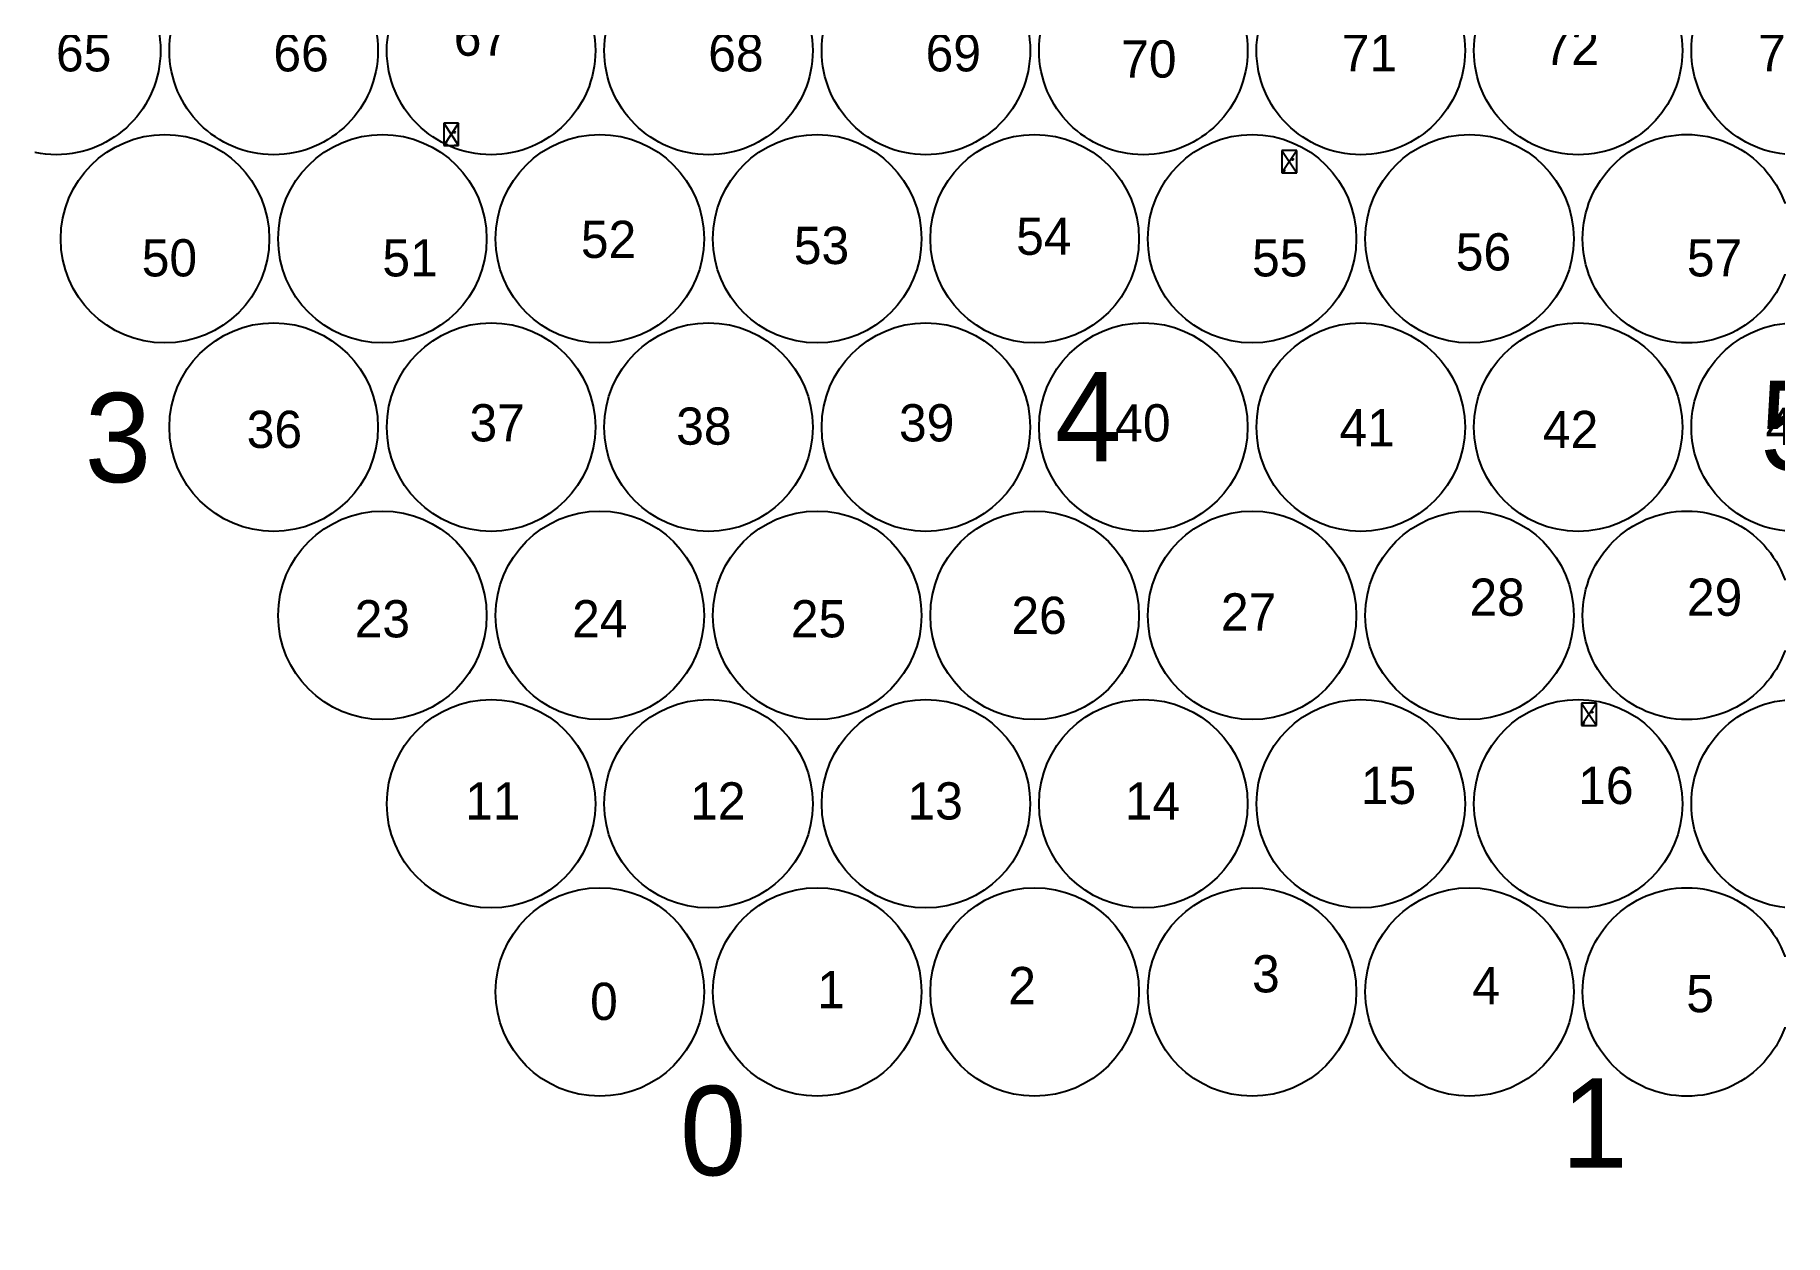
# Paper-space layout 'Sheet 1' of a CAD drawing. Header units: millimetres. Extents: x -2 to 408, y -12 to 269.
# The model-space entities are those that its viewports show. They can reach past a viewport. Long polylines and large blocks are cut down to what shows.
import ezdxf

# ---------------------------------------------------------------- set-up
doc = ezdxf.new("R2010")
doc.units = ezdxf.units.MM
doc.layers.add('antNumbers', color=7, linetype='Continuous', transparency=0.6)
doc.layers.add('plinth', color=1, linetype='Continuous', transparency=0.4)
for name, color, linetype in [('n_zoneCyan', 4, 'Continuous'), ('n_zoneGreen', 3, 'Continuous'), ('n_zoneMagenta', 6, 'Continuous'), ('n_zoneRed', 1, 'Continuous')]:
    doc.layers.add(name, color=color, linetype=linetype)
doc.layers.get('0').off()

msp = doc.modelspace()

# ---------------------------------------------------------------- linework, layer by layer
at = {"layer": 'n_zoneCyan'}
for centre in [(540923.5, 6601108.67), (540887, 6601096.03), (540901.6, 6601096.03), (540916.2, 6601096.03), (540930.8, 6601096.03), (540894.3, 6601083.38), (540908.9, 6601083.38), (540923.5, 6601083.38), (540938.1, 6601083.38), (540901.6, 6601070.74), (540916.2, 6601070.74), (540930.8, 6601070.74)]:
    msp.add_circle(centre, 7, dxfattribs=at)
at = {"layer": 'n_zoneGreen'}
for centre in [(540865.1, 6601133.96), (540879.7, 6601133.96), (540894.3, 6601133.96), (540908.9, 6601133.96), (540872.4, 6601121.32), (540887, 6601121.32), (540901.6, 6601121.32), (540916.2, 6601121.32), (540879.7, 6601108.67), (540894.3, 6601108.67), (540908.9, 6601108.67), (540945.4, 6601096.03), (540960, 6601096.03), (540974.6, 6601096.03), (540952.7, 6601083.38), (540967.3, 6601083.38), (540981.9, 6601083.38), (540945.4, 6601070.74), (540960, 6601070.74), (540974.6, 6601070.74)]:
    msp.add_circle(centre, 7, dxfattribs=at)
at = {"layer": 'n_zoneMagenta'}
for centre in [(540923.5, 6601133.96), (540938.1, 6601133.96), (540952.7, 6601133.96), (540967.3, 6601133.96), (540930.8, 6601121.32), (540945.4, 6601121.32), (540960, 6601121.32), (540974.6, 6601121.32), (540938.1, 6601108.67), (540952.7, 6601108.67), (540967.3, 6601108.67)]:
    msp.add_circle(centre, 7, dxfattribs=at)
at = {"layer": 'n_zoneRed'}
for centre in [(540981.9, 6601133.96), (540981.9, 6601108.67)]:
    msp.add_circle(centre, 7, dxfattribs=at)
at = {"layer": 'plinth'}
for p, q in [((540891.12, 6601129.09), (540891.12, 6601127.59)), ((540892.12, 6601129.09), (540891.12, 6601129.09)), ((540891.12, 6601129.09), (540892.12, 6601127.59)), ((540892.12, 6601129.09), (540891.12, 6601127.59)), ((540892.12, 6601127.59), (540892.12, 6601129.09)), ((540891.12, 6601127.59), (540892.12, 6601127.59)), ((540891.12, 6601127.59), (540891.24, 6601127.59)), ((540892.12, 6601127.59), (540891.83, 6601127.59)), ((540892.12, 6601127.59), (540892.12, 6601127.59)), ((540947.41, 6601127.25), (540947.41, 6601125.75)), ((540948.41, 6601127.25), (540947.41, 6601127.25)), ((540947.41, 6601127.25), (540948.41, 6601125.75)), ((540948.41, 6601127.25), (540947.41, 6601125.75)), ((540947.41, 6601127.25), (540947.41, 6601125.75)), ((540948.41, 6601127.25), (540947.41, 6601127.25)), ((540947.41, 6601127.25), (540948.41, 6601125.75)), ((540948.41, 6601127.25), (540947.41, 6601125.75)), ((540948.41, 6601125.75), (540948.41, 6601127.25)), ((540948.41, 6601125.75), (540948.41, 6601127.25)), ((540947.41, 6601125.75), (540948.41, 6601125.75)), ((540947.41, 6601125.75), (540948.41, 6601125.75)), ((540967.52, 6601090.14), (540967.52, 6601088.64)), ((540968.52, 6601090.14), (540967.52, 6601090.14)), ((540967.52, 6601090.14), (540968.52, 6601088.64)), ((540968.52, 6601090.14), (540967.52, 6601088.64)), ((540967.52, 6601090.14), (540967.52, 6601088.64)), ((540968.52, 6601090.14), (540967.52, 6601090.14)), ((540967.52, 6601090.14), (540968.52, 6601088.64)), ((540968.52, 6601090.14), (540967.52, 6601088.64)), ((540968.52, 6601088.64), (540968.52, 6601090.14)), ((540968.52, 6601088.64), (540968.52, 6601090.14)), ((540967.52, 6601088.64), (540968.52, 6601088.64)), ((540967.52, 6601088.64), (540968.52, 6601088.64))]:
    msp.add_line(p, q, dxfattribs=at)
for centre in [(540891.83, 6601128.48), (540891.24, 6601127.74), (540948.12, 6601126.65), (540947.53, 6601125.9), (540967.64, 6601088.79), (540968.23, 6601089.54)]:
    msp.add_circle(centre, 0.055, dxfattribs=at)

# ---------------------------------------------------------------- texts
at = {"layer": 'antNumbers', "char_height": 2.5, "width": 16.5308, "attachment_point": 1}
for s, insert in [('{67}', (540891.79, 6601136.11)), ('{72}', (540964.98, 6601135.48)), ('{65}', (540865.08, 6601135.06)), ('{66}', (540879.68, 6601135.06)), ('{68}', (540908.88, 6601135.06)), ('{69}', (540923.48, 6601135.06)), ('{70}', (540936.61, 6601134.64)), ('{71}', (540951.43, 6601135.06)), ('{73}', (540979.38, 6601135.06)), ('{52}', (540900.33, 6601122.53)), ('{54}', (540929.56, 6601122.74)), ('{53}', (540914.63, 6601122.12)), ('{56}', (540959.08, 6601121.69)), ('{50}', (540870.84, 6601121.29)), ('{51}', (540887, 6601121.29)), ('{55}', (540945.4, 6601121.29)), ('{57}', (540974.6, 6601121.29)), ('{36}', (540877.89, 6601109.77)), ('{37}', (540892.85, 6601110.21)), ('{38}', (540906.73, 6601109.99)), ('{39}', (540921.69, 6601110.21)), ('{40}', (540936.21, 6601110.21)), ('{41}', (540951.27, 6601109.88)), ('{42}', (540964.93, 6601109.76)), ('{43}', (540979.89, 6601109.98)), ('{28}', (540960, 6601098.5)), ('{29}', (540974.6, 6601098.5)), ('{23}', (540885.14, 6601097.05)), ('{24}', (540899.74, 6601097.05)), ('{25}', (540914.43, 6601097.05)), ('{26}', (540929.24, 6601097.28)), ('{27}', (540943.31, 6601097.51)), ('{15}', (540952.7, 6601085.86)), ('{16}', (540967.3, 6601085.86)), ('{11}', (540892.56, 6601084.82)), ('{12}', (540907.66, 6601084.82)), ('{13}', (540922.26, 6601084.82)), ('{14}', (540936.86, 6601084.82)), ('{3}', (540945.4, 6601073.21)), ('{1}', (540916.2, 6601072.15)), ('{2}', (540929.03, 6601072.42)), ('{4}', (540960.19, 6601072.42)), ('{0}', (540900.95, 6601071.36)), ('{5}', (540974.56, 6601071.88))]:
    msp.add_mtext(s, dxfattribs=dict(at, insert=insert))
at = {"layer": 'n_zoneCyan', "insert": (540906.98, 6601064.43), "char_height": 6, "width": 8, "attachment_point": 1}
msp.add_mtext('{0}', dxfattribs=at)
at = {"layer": 'n_zoneGreen', "char_height": 6, "width": 8, "attachment_point": 1}
for s, insert in [('{3}', (540867.01, 6601110.97)), ('{1}', (540966.17, 6601064.94))]:
    msp.add_mtext(s, dxfattribs=dict(at, insert=insert))
at = {"layer": 'n_zoneMagenta', "insert": (540932.16, 6601112.38), "char_height": 6, "width": 8, "attachment_point": 1}
msp.add_mtext('{4}', dxfattribs=at)
at = {"layer": 'n_zoneRed', "insert": (540979.52, 6601111.78), "char_height": 6, "width": 8, "attachment_point": 1}
msp.add_mtext('{5}', dxfattribs=at)

psp = doc.layouts.new('Sheet 1')

# ---------------------------------------------------------------- viewports
at = {"layer": '0', "view_target_point": (-6368.37, 449.26)}
psp.add_viewport(center=(203.07, 128.72), size=(409.89, 281.0659), view_center_point=(547290.8, 6600645.45), view_height=80.582, dxfattribs=at)

doc.saveas('drawing.dxf')
